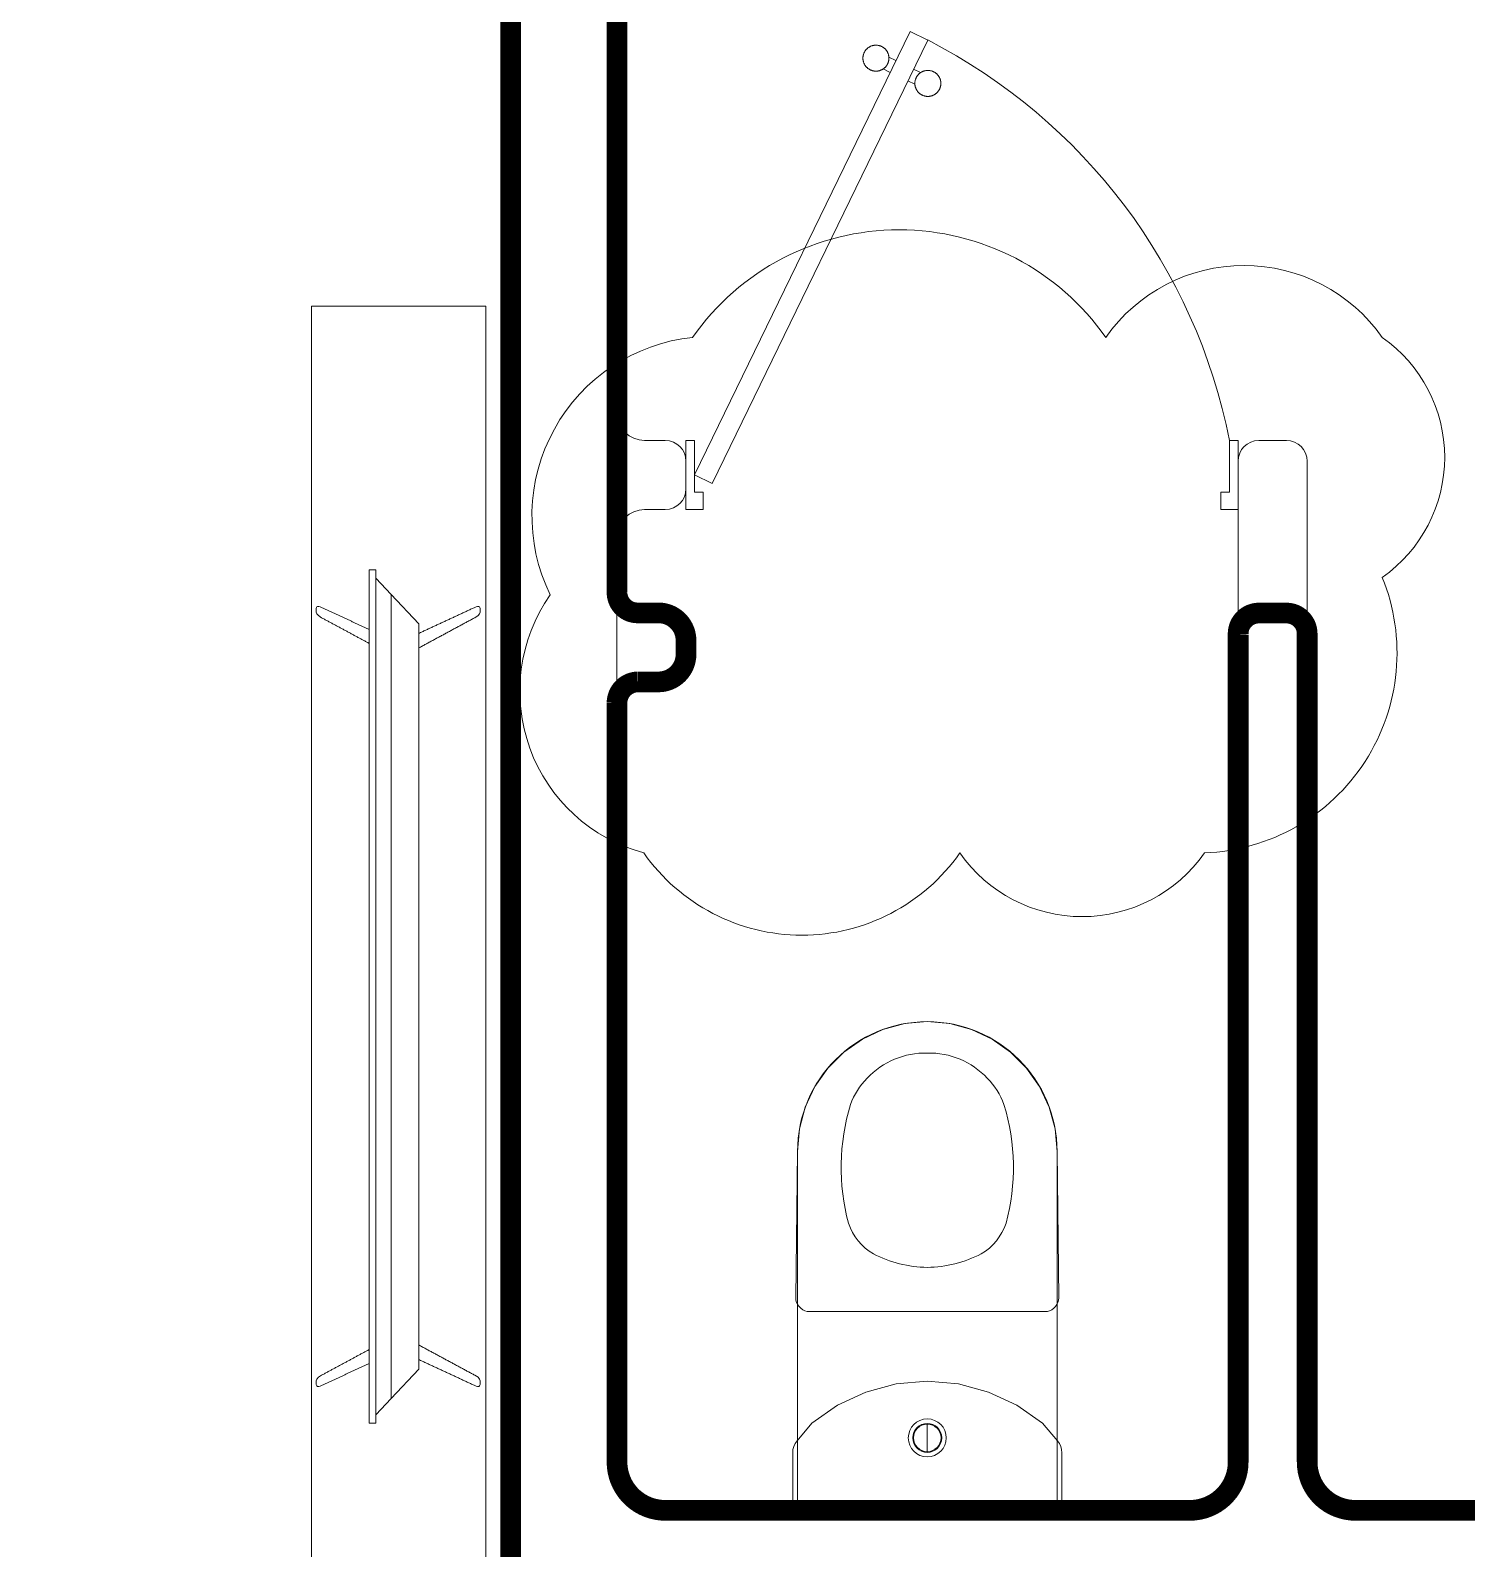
# Model space of a CAD drawing. Header units: metres. Extents: x 8 to 2416, y -346 to 476.
# Drawn here: x 130.867 to 132.948, y -225.421 to -223.221 of the extents above; entities that cross this region are included whole.
import ezdxf

# ---------------------------------------------------------------- set-up
doc = ezdxf.new("R2010")
doc.units = ezdxf.units.M
doc.linetypes.add('0', pattern=[0])
doc.layers.get('0').update_dxf_attribs({"color": 250, "linetype": '0', "lineweight": 20})
for name, color, linetype, lineweight in [('A-DOOR', 35, 'Continuous', 5), ('A-WALL', 250, 'Continuous', 20), ('baños', 140, 'Continuous', 0), ('MOBILIARIOS', 252, 'Continuous', 0), ('SE-3', 253, 'Continuous', 5)]:
    doc.layers.add(name, color=color, linetype=linetype, lineweight=lineweight)
doc.layers.add('REVESTIMIENTO EXTERIOR', color=7, linetype='Continuous', lineweight=5, true_color=0xffdebd)

# ---------------------------------------------------------------- blocks, each defined once
blk = doc.blocks.new('Caroma_ToiletSuites')
at = {"layer": 'baños'}
for p, q in [((-32.6, 705.1), (-64.3, 696.7)), ((0, 708), (-32.6, 705.1)), ((32.6, 705.1), (0, 708)), ((64.3, 696.7), (32.6, 705.1)), ((-94, 682.8), (-120.8, 664)), ((-64.3, 696.7), (-94, 682.8)), ((94, 682.8), (64.3, 696.7)), ((120.8, 664), (94, 682.8)), ((-120.8, 664), (-144, 640.8)), ((144, 640.8), (120.8, 664)), ((-144, 640.8), (-162.8, 614)), ((162.8, 614), (144, 640.8)), ((-162.8, 614), (-176.7, 584.3)), ((176.7, 584.3), (162.8, 614)), ((-176.7, 584.3), (-185.1, 552.6)), ((185.1, 552.6), (176.7, 584.3)), ((-185.1, 552.6), (-188, 520)), ((188, 520), (185.1, 552.6)), ((-188, 520), (-190.5, 308)), ((-188, 0), (-188, 520)), ((188, 520), (188, 0)), ((190.5, 308), (188, 520)), ((-190.5, 308), (-190.2, 304.5)), ((190.2, 304.5), (190.5, 308)), ((-190.2, 304.5), (-189.3, 301.2)), ((-189.3, 301.2), (-187.8, 298)), ((-187.8, 298), (-185.8, 295.1)), ((-185.8, 295.1), (-183.4, 292.7)), ((-183.4, 292.7), (-180.5, 290.7)), ((-180.5, 290.7), (-177.3, 289.2)), ((-177.3, 289.2), (-174, 288.3)), ((-174, 288.3), (-170.5, 288)), ((-170.5, 288), (170.5, 288)), ((170.5, 288), (174, 288.3)), ((174, 288.3), (177.3, 289.2)), ((177.3, 289.2), (180.5, 290.7)), ((180.5, 290.7), (183.4, 292.7)), ((183.4, 292.7), (185.8, 295.1)), ((185.8, 295.1), (187.8, 298)), ((187.8, 298), (189.3, 301.2)), ((189.3, 301.2), (190.2, 304.5)), ((-45.1, 183.1), (-88.9, 171.3)), ((0, 187), (-45.1, 183.1)), ((45.1, 183.1), (0, 187)), ((88.9, 171.3), (45.1, 183.1)), ((-88.9, 171.3), (-130, 152.2)), ((130, 152.2), (88.9, 171.3)), ((-130, 152.2), (-167.1, 126.2)), ((167.1, 126.2), (130, 152.2)), ((-167.1, 126.2), (-188.7, 100.9)), ((0, 85), (0, 125)), ((188.7, 100.9), (167.1, 126.2)), ((-194.6, 88.2), (-195, 83.5)), ((-193.4, 92.7), (-194.6, 88.2)), ((-191.4, 97), (-193.4, 92.7)), ((-188.7, 100.9), (-191.4, 97)), ((191.4, 97), (188.7, 100.9)), ((193.4, 92.7), (191.4, 97)), ((194.6, 88.2), (193.4, 92.7)), ((195, 83.5), (194.6, 88.2)), ((-195, 83.5), (-195, 0)), ((195, 0), (195, 83.5)), ((-195, 0), (195, 0)), ((188, 0), (-188, 0))]:
    blk.add_line(p, q, dxfattribs=at)
for centre, radius, start, end in [((0, 520), 188, 0, 180), ((-2.7, 547.4), 115.2, 88.6565, 137.0404), ((2.7, 547.4), 115.2, 42.9609, 91.3415), ((-18.8, 556.1), 97.6, 134.3372, 160.9897), ((18.8, 556.1), 97.6, 19.01, 45.6643), ((183, 496.7), 307.9, 162.7713, 195.2143), ((-183, 496.7), 307.9, 344.7852, 17.2286), ((-36.1, 442.4), 82.4, 198.763, 239.3582), ((36.1, 442.4), 82.4, 300.6412, 341.2351), ((2.9, 529.9), 177.9, 242.916, 269.0659), ((-2.9, 529.9), 177.9, 270.9339, 297.0836), ((0, 105), 27.5, 0, 180), ((0, 105), 21, 0, 180), ((0, 105), 20, 0, 180), ((0, 105), 27.5, 180, 0), ((0, 105), 21, 180, 0), ((0, 105), 20, 180, 0)]:
    blk.add_arc(centre, radius, start, end, dxfattribs=at)
blk = doc.blocks.new('A$C3685e79b')
at = {"layer": 'A-DOOR'}
for p, q in [((0.0125, 0.05), (0.3248, 0.6926)), ((0.3248, 0.6926), (0.3503, 0.6802)), ((0.038, 0.0376), (0.3503, 0.6802)), ((0.296, 0.6333), (0.2858, 0.6383)), ((0.3042, 0.6503), (0.294, 0.6552)), ((0.3215, 0.621), (0.3317, 0.616)), ((0.3297, 0.6379), (0.3399, 0.6329)), ((0.038, 0.0376), (0.0125, 0.05))]:
    blk.add_line(p, q, dxfattribs=at)
for points in [[(0, 0), (0.025, 0), (0.025, 0.025), (0.0125, 0.025), (0.0125, 0.1), (0, 0.1), (0, 0)], [(0.8, 0), (0.775, 0), (0.775, 0.025), (0.7875, 0.025), (0.7875, 0.1), (0.8, 0.1), (0.8, 0)]]:
    blk.add_lwpolyline(points, dxfattribs=at)
blk.add_arc((-0.0309, -0.0619), 0.8343, 11.1901, 62.8126, dxfattribs=at)
for points in [[(0.294, 0.6539), (0.294, 0.659), (0.289, 0.6677), (0.2802, 0.6727), (0.2702, 0.6727), (0.2614, 0.6677), (0.2564, 0.6589), (0.2564, 0.6489), (0.2614, 0.6401), (0.2702, 0.6351), (0.2803, 0.6351), (0.289, 0.6401), (0.294, 0.6489), (0.294, 0.6539)], [(0.3693, 0.6173), (0.3693, 0.6224), (0.3642, 0.6311), (0.3555, 0.6361), (0.3454, 0.6361), (0.3367, 0.6311), (0.3316, 0.6224), (0.3317, 0.6123), (0.3367, 0.6035), (0.3454, 0.5985), (0.3555, 0.5985), (0.3643, 0.6036), (0.3693, 0.6123), (0.3693, 0.6173)]]:
    blk.add_open_spline(points, degree=2, dxfattribs=at)
blk = doc.blocks.new('PL BASE 1N NASAS 09')
at = {"layer": 'A-WALL'}
for p, q in [((-110.2311, -39.9097), (-110.2311, -36.5397)), ((-110.0811, -36.5397), (-110.0811, -37.4097)), ((-110.0111, -37.4497), (-110.0411, -37.4497)), ((-109.1111, -37.4497), (-109.1511, -37.4497)), ((-109.9811, -37.4797), (-109.9811, -37.5197)), ((-109.1811, -37.4797), (-109.1811, -38.9597)), ((-109.0811, -37.4797), (-109.0811, -38.9597)), ((-110.0111, -37.5497), (-110.0411, -37.5497)), ((-110.0811, -37.5897), (-110.0811, -38.9597)), ((-109.2211, -38.9997), (-110.0411, -38.9997)), ((-107.9211, -38.9997), (-109.0411, -38.9997))]:
    blk.add_line(p, q, dxfattribs=at)
for centre, radius, start, end in [((-110.0411, -37.4097), 0.04, 180, 270), ((-110.0111, -37.4797), 0.03, 0, 90), ((-109.1511, -37.4797), 0.03, 90, 180), ((-109.1111, -37.4797), 0.03, 0, 90), ((-110.0111, -37.5197), 0.03, 270, 0), ((-110.0411, -37.5897), 0.04, 90, 180), ((-110.0411, -38.9597), 0.04, 180, 270), ((-109.2211, -38.9597), 0.04, 270, 0), ((-109.0411, -38.9597), 0.04, 180, 270)]:
    blk.add_arc(centre, radius, start, end, dxfattribs=at)
blk.add_blockref('A$C3685e79b', (-109.9811, -37.5497))
at = {"layer": 'baños', "xscale": -0.000999999934791, "yscale": 0.000999999934791}
blk.add_blockref('Caroma_ToiletSuites', (-109.6315, -38.9997), dxfattribs=at)
blk = doc.blocks.new('A$C58f5b6b7')
at = {"layer": 'MOBILIARIOS'}
for points in [[(0, 0.2526), (2, 0.2526), (2, 0), (0, 0)], [(0.382, 0.1596), (0.382, 0.1691), (1.618, 0.1691), (1.618, 0.1596)]]:
    blk.add_lwpolyline(points, close=True, dxfattribs=at)
for points in [[(1.6059, 0.1595), (1.5823, 0.1372), (1, 0.1372), (0.4177, 0.1372), (0.3941, 0.1595)], [(1.5823, 0.1372), (1.54, 0.0973), (0.46, 0.0973), (0.4177, 0.1372)]]:
    blk.add_lwpolyline(points, dxfattribs=at)
for points, degree in [([(0.4512, 0.2382, -0.0047), (0.4469, 0.2461, -0.0047), (0.4415, 0.2461, -0.0047), (0.4325, 0.2461, -0.0047), (0.4368, 0.237, -0.0047)], 3), ([(1.5488, 0.2382, -0.0047), (1.5531, 0.2461, -0.0047), (1.5585, 0.2461, -0.0047), (1.5675, 0.2461, -0.0047), (1.5632, 0.237, -0.0047)], 3), ([(0.4368, 0.237, -0.0047), (0.4526, 0.2031, -0.0047), (0.4683, 0.1691, -0.0047)], 2), ([(0.4885, 0.1691, -0.0047), (0.4698, 0.2037, -0.0047), (0.4512, 0.2382, -0.0047)], 2), ([(1.5115, 0.1691, -0.0047), (1.5302, 0.2037, -0.0047), (1.5488, 0.2382, -0.0047)], 2), ([(1.5632, 0.237, -0.0047), (1.5474, 0.2031, -0.0047), (1.5317, 0.1691, -0.0047)], 2), ([(0.4368, 0.0172, -0.0047), (0.4554, 0.0572, -0.0047), (0.474, 0.0973, -0.0047)], 2), ([(0.4951, 0.0973, -0.0047), (0.4731, 0.0566, -0.0047), (0.4512, 0.016, -0.0047)], 2), ([(1.5049, 0.0973), (1.5269, 0.0566), (1.5488, 0.016)], 2), ([(1.5632, 0.0172), (1.5446, 0.0572), (1.526, 0.0973)], 2)]:
    blk.add_open_spline(points, degree=degree, dxfattribs=at)
for points in [[(0.4512, 0.016, -0.0047), (0.4469, 0.0081, -0.0047), (0.4415, 0.0081, -0.0047), (0.4325, 0.0081, -0.0047), (0.4368, 0.0172, -0.0047)], [(1.5488, 0.016), (1.5531, 0.0081), (1.5585, 0.0081), (1.5675, 0.0081), (1.5632, 0.0172)]]:
    blk.add_open_spline(points, degree=3, knots=[-0.08544201, -0.08544201, -0.08544201, -0.08544201, -0.04272101, 0, 0, 0, 0], dxfattribs=at)
blk = doc.blocks.new('PL MUEBLES 1N NASAS 09')
at = {"layer": 'baños'}
blk.add_blockref('PL BASE 1N NASAS 09', (162.2615, 88.2033), dxfattribs=at)
at = {"layer": 'MOBILIARIOS', "rotation": 90.00000000000001}
blk.add_blockref('A$C58f5b6b7', (51.9905, 48.9481, 0.0047), dxfattribs=at)

msp = doc.modelspace()

# ---------------------------------------------------------------- linework, layer by layer
at = {"color": 6}
msp.add_lwpolyline([(132.8258, -223.66625, -0.5205671), (132.8258, -224.01394, -0.5205671), (132.56836, -224.41317, -0.5205671), (132.21378, -224.41317, -0.5205671), (131.75599, -224.41317, -0.5205671), (131.62023, -224.03928, -0.5205671), (131.8265, -223.66625, -0.5205671), (132.42532, -223.66625, -0.5205671)], format="xyb", close=True, dxfattribs=at)
at = {"layer": 'REVESTIMIENTO EXTERIOR', "const_width": 0.03}
msp.add_lwpolyline([(127.36706, -221.88564, -0.4142136), (127.43706, -221.81564), (131.49297, -221.81564, -0.4142136), (131.56297, -221.88564), (131.56297, -227.34564, -0.4142136), (131.49297, -227.41564), (127.43706, -227.41564, -0.4142136), (127.36706, -227.34564)], format="xyb", close=True, dxfattribs=at)
at = {"layer": 'SE-3', "color": 254, "true_color": 0xd7ebd2, "transparency": 33554687, "const_width": 0.03}
msp.add_lwpolyline([(131.71707, -224.03511), (131.71707, -221.88564)], dxfattribs=at)
for points in [[(131.71707, -224.03511, 0.4197764), (131.74678, -224.0654), (131.77706, -224.0654, -0.4142136), (131.81706, -224.1054), (131.81706, -224.12547, -0.4131049), (131.77714, -224.1654), (131.74678, -224.1654, 0.4024859), (131.71707, -224.19578)], [(133.89656, -225.34514, -0.1989124), (133.84707, -225.36564), (132.78707, -225.36564, -0.4142136), (132.71706, -225.29564), (132.71706, -224.09564, 0.4142129), (132.68707, -224.06564), (132.64706, -224.06564, 0.4298882), (132.61707, -224.09735), (132.61707, -225.29564, -0.4142136), (132.54707, -225.36564), (131.78707, -225.36564, -0.4142136), (131.71707, -225.29564), (131.71707, -224.19578)]]:
    msp.add_lwpolyline(points, format="xyb", dxfattribs=at)

# ---------------------------------------------------------------- block references
msp.add_blockref('PL MUEBLES 1N NASAS 09', (79.53659, -274.56922))

doc.saveas('drawing.dxf')
